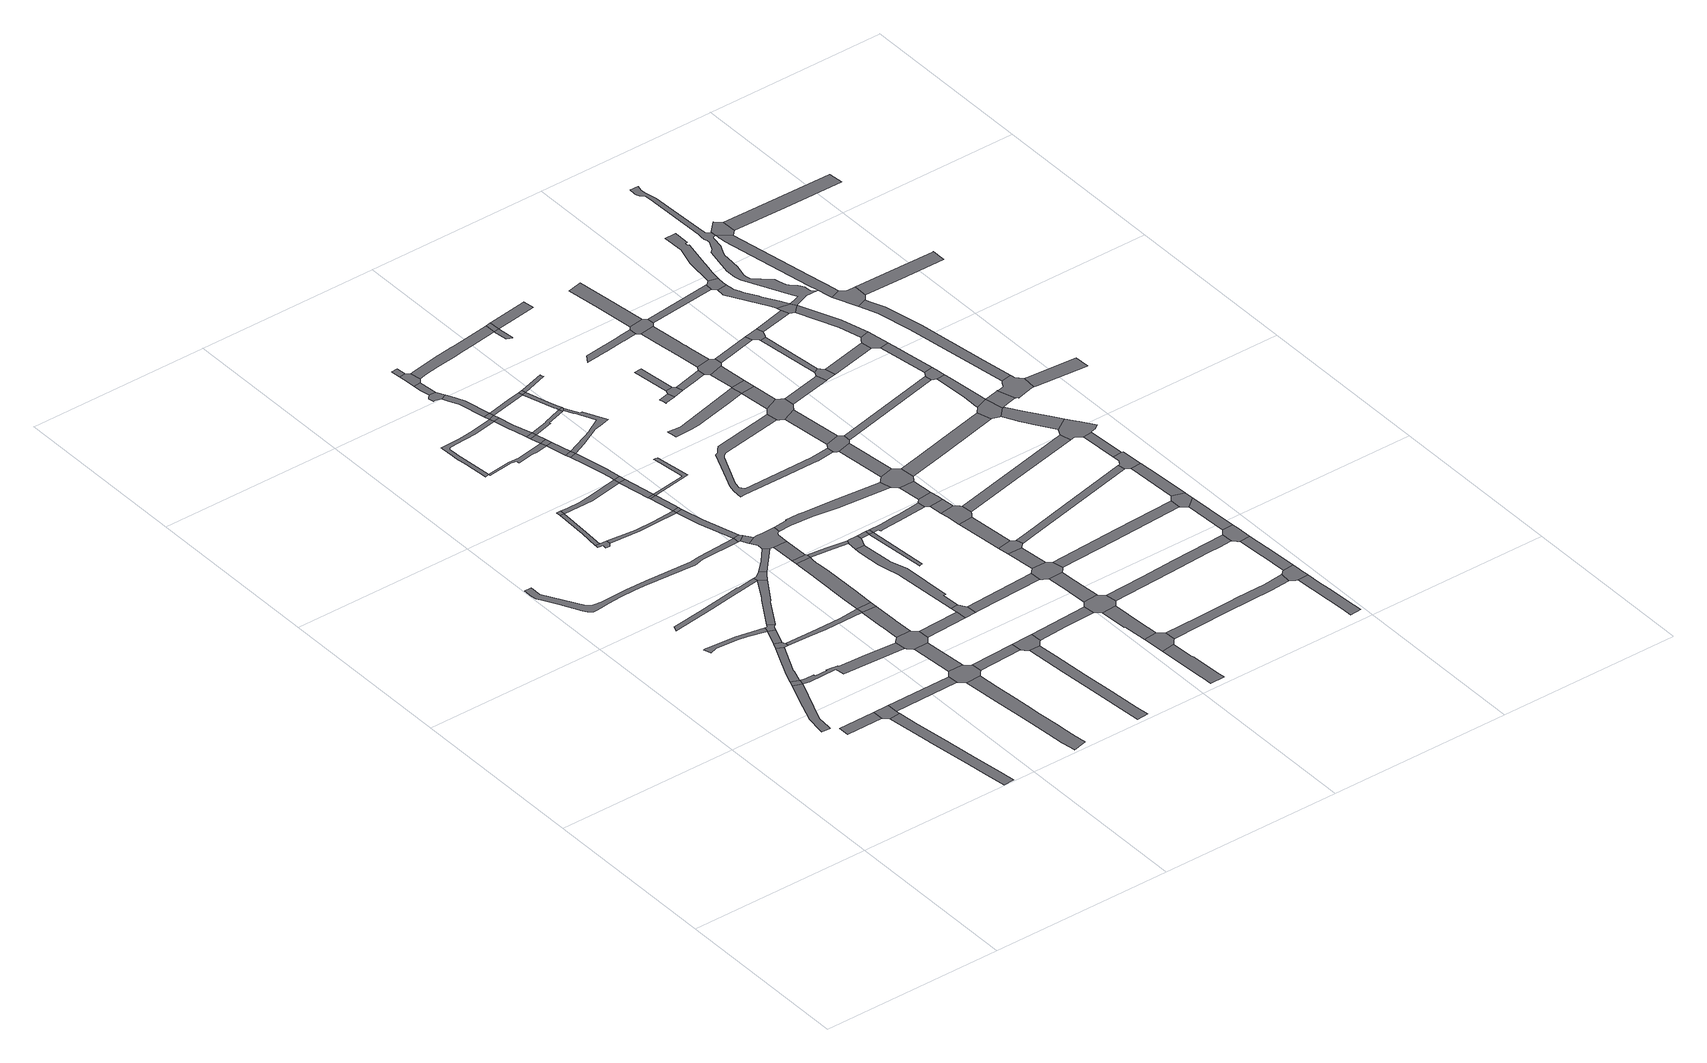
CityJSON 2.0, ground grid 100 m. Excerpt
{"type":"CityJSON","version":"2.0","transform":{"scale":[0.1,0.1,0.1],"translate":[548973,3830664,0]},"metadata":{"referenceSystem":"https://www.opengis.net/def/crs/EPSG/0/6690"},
"CityObjects":{
"road1":{"type":"Road","attributes":{"RoadStructureAttribute.sectionType":"1"},"geometry":[{"type":"MultiSurface","lod":"1","boundaries":[[[0,1,2,3,4,5,6,7,8]]]}]},
"road2":{"type":"Road","attributes":{"RoadStructureAttribute.sectionType":"1"},"geometry":[{"type":"MultiSurface","lod":"1","boundaries":[[[9,10,11,12]]]}]},
"road3":{"type":"Road","attributes":{"RoadStructureAttribute.sectionType":"1"},"geometry":[{"type":"MultiSurface","lod":"1","boundaries":[[[13,14,15,16,17,18,19,20,21,22,23,24,25]]]}]},
"road4":{"type":"Road","geometry":[{"type":"MultiSurface","lod":"1","boundaries":[[[26,27,0,8,28]]]}]},
"road5":{"type":"Road","geometry":[{"type":"MultiSurface","lod":"1","boundaries":[[[12,11,18,17,29,30]]]}]},
"road6":{"type":"Road","attributes":{"RoadStructureAttribute.sectionType":"1"},"geometry":[{"type":"MultiSurface","lod":"1","boundaries":[[[31,32,33,34,35,26,28,36,37,38,39,40]]]}]},
"road7":{"type":"Road","attributes":{"RoadStructureAttribute.sectionType":"1"},"geometry":[{"type":"MultiSurface","lod":"1","boundaries":[[[41,42,43,44,45,46,47,48,49,50]]]}]},
"road8":{"type":"Road","geometry":[{"type":"MultiSurface","lod":"1","boundaries":[[[51,52,31,40,53,54,55,56]]]}]},
"road9":{"type":"Road","attributes":{"RoadStructureAttribute.sectionType":"1"},"geometry":[{"type":"MultiSurface","lod":"1","boundaries":[[[49,51,56,57]]]}]},
"road10":{"type":"Road","attributes":{"RoadStructureAttribute.sectionType":"1"},"geometry":[{"type":"MultiSurface","lod":"1","boundaries":[[[58,59,60,61,62,63,64,65,66,67,28,8,68,69,70,71,72,73]]]}]},
"road11":{"type":"Road","attributes":{"RoadStructureAttribute.sectionType":"1"},"geometry":[{"type":"MultiSurface","lod":"1","boundaries":[[[74,75,30,29,76,77]]]}]},
"road12":{"type":"Road","attributes":{"RoadStructureAttribute.sectionType":"1"},"geometry":[{"type":"MultiSurface","lod":"1","boundaries":[[[78,79,80,81,82,83,84,85,86]]]}]},
"road13":{"type":"Road","geometry":[{"type":"MultiSurface","lod":"1","boundaries":[[[87,88,50,49,57,89,90]]]}]},
"road14":{"type":"Road","attributes":{"RoadStructureAttribute.sectionType":"1"},"geometry":[{"type":"MultiSurface","lod":"1","boundaries":[[[91,92,93,94,95,96,97,98,99,100,101,102,103,104,105,106,107,108,109,110,111,112,113,114,115,116,117,118,119,120,121,122,123]]]}]},
"road15":{"type":"Road","geometry":[{"type":"MultiSurface","lod":"1","boundaries":[[[124,125,126,127,128,129,130,131,132,133]]]}]},
"road16":{"type":"Road","attributes":{"RoadStructureAttribute.sectionType":"1"},"geometry":[{"type":"MultiSurface","lod":"1","boundaries":[[[134,135,136,137,138,124,133]]]}]},
"road17":{"type":"Road","attributes":{"RoadStructureAttribute.sectionType":"1"},"geometry":[{"type":"MultiSurface","lod":"1","boundaries":[[[139,140,141,142,143,144,145,146,147,148,149,150,151,152,153,154,155,156,157,158]]]}]},
"road18":{"type":"Road","attributes":{"RoadStructureAttribute.sectionType":"1"},"geometry":[{"type":"MultiSurface","lod":"1","boundaries":[[[159,160,161,54,53,162,163,164,165]]]}]},
"road19":{"type":"Road","attributes":{"RoadStructureAttribute.sectionType":"1"},"geometry":[{"type":"MultiSurface","lod":"1","boundaries":[[[86,166,167,168,169,87,90,170,171,172,173]]]}]},
"road20":{"type":"Road","geometry":[{"type":"MultiSurface","lod":"1","boundaries":[[[174,137,136,175]]]}]},
"road21":{"type":"Road","geometry":[{"type":"MultiSurface","lod":"1","boundaries":[[[176,177,178,74,77,179,149,148,180,181,182,183,184,185,186]]]}]},
"road22":{"type":"Road","attributes":{"RoadStructureAttribute.sectionType":"1"},"geometry":[{"type":"MultiSurface","lod":"1","boundaries":[[[187,188,189,176,186]]]}]},
"road23":{"type":"Road","attributes":{"RoadStructureAttribute.sectionType":"1"},"geometry":[{"type":"MultiSurface","lod":"1","boundaries":[[[190,191,132,131,192,193,194,195,196]]]}]},
"road24":{"type":"Road","geometry":[{"type":"MultiSurface","lod":"1","boundaries":[[[197,198,199,73,72,200,201,188,187,202,203,204]]]}]},
"road25":{"type":"Road","geometry":[{"type":"MultiSurface","lod":"1","boundaries":[[[205,206,78,86,173,207,208,209,210]]]}]},
"road26":{"type":"Road","attributes":{"RoadStructureAttribute.sectionType":"1"},"geometry":[{"type":"MultiSurface","lod":"1","boundaries":[[[165,211,212,213,198,197,214,215,216]]]}]},
"road27":{"type":"Road","attributes":{"RoadStructureAttribute.sectionType":"1"},"geometry":[{"type":"MultiSurface","lod":"1","boundaries":[[[217,218,219,220,221,175,136,222,223]]]}]},
"road28":{"type":"Road","attributes":{"RoadStructureAttribute.sectionType":"1"},"geometry":[{"type":"MultiSurface","lod":"1","boundaries":[[[224,225,226,227,228,229,230,231,232,233,234,235,236,237,238,239,240,241,242,243]]]}]},
"road29":{"type":"Road","geometry":[{"type":"MultiSurface","lod":"1","boundaries":[[[244,159,165,216]]]}]},
"road30":{"type":"Road","attributes":{"RoadStructureAttribute.sectionType":"1"},"geometry":[{"type":"MultiSurface","lod":"1","boundaries":[[[245,246,247,236,248,249,250,251,252,253,254]]]}]},
"road31":{"type":"Road","attributes":{"RoadStructureAttribute.sectionType":"1"},"geometry":[{"type":"MultiSurface","lod":"1","boundaries":[[[255,256,205,210,257]]]}]},
"road32":{"type":"Road","attributes":{"RoadStructureAttribute.sectionType":"1"},"geometry":[{"type":"MultiSurface","lod":"1","boundaries":[[[258,183,182,259]]]}]},
"road33":{"type":"Road","attributes":{"RoadStructureAttribute.sectionType":"1"},"geometry":[{"type":"MultiSurface","lod":"1","boundaries":[[[260,261,262,263,264,265,266,267,268,269,270,271,272,273,274,275,159,244]]]}]},
"road34":{"type":"Road","attributes":{"RoadStructureAttribute.sectionType":"1"},"geometry":[{"type":"MultiSurface","lod":"1","boundaries":[[[276,277,204,203,278]]]}]},
"road35":{"type":"Road","geometry":[{"type":"MultiSurface","lod":"1","boundaries":[[[279,110,109,280,281]]]}]},
"road36":{"type":"Road","attributes":{"RoadStructureAttribute.sectionType":"1"},"geometry":[{"type":"MultiSurface","lod":"1","boundaries":[[[282,283,195,284,110,279]]]}]},
"road37":{"type":"Road","geometry":[{"type":"MultiSurface","lod":"1","boundaries":[[[285,196,195,283]]]}]},
"road38":{"type":"Road","attributes":{"RoadStructureAttribute.sectionType":"1"},"geometry":[{"type":"MultiSurface","lod":"1","boundaries":[[[281,280,286,287]]]}]},
"road39":{"type":"Road","attributes":{"RoadStructureAttribute.sectionType":"1"},"geometry":[{"type":"MultiSurface","lod":"1","boundaries":[[[288,289,290,291,292,293,294,295,296,297,298]]]}]},
"road40":{"type":"Road","attributes":{"RoadStructureAttribute.sectionType":"1"},"geometry":[{"type":"MultiSurface","lod":"1","boundaries":[[[299,300,301,302,303,196,285]]]}]},
"road41":{"type":"Road","geometry":[{"type":"MultiSurface","lod":"1","boundaries":[[[304,305,302,301]]]}]},
"road42":{"type":"Road","geometry":[{"type":"MultiSurface","lod":"1","boundaries":[[[306,307,308,268,267,309]]]}]},
"road43":{"type":"Road","attributes":{"RoadStructureAttribute.sectionType":"1"},"geometry":[{"type":"MultiSurface","lod":"1","boundaries":[[[310,311,312,223,313,305,304]]]}]},
"road44":{"type":"Road","attributes":{"RoadStructureAttribute.sectionType":"1"},"geometry":[{"type":"MultiSurface","lod":"1","boundaries":[[[314,315,316,308,307]]]}]},
"road45":{"type":"Road","geometry":[{"type":"MultiSurface","lod":"1","boundaries":[[[317,217,223,312]]]}]},
"road46":{"type":"Road","geometry":[{"type":"MultiSurface","lod":"1","boundaries":[[[318,319,320,321,287,286,322,323,255,257,324,325,315,314,326,327,328]]]}]},
"road47":{"type":"Road","attributes":{"RoadStructureAttribute.sectionType":"1"},"geometry":[{"type":"MultiSurface","lod":"1","boundaries":[[[329,330,331,332,333,334,335,217,317]]]}]},
"road48":{"type":"Road","geometry":[{"type":"MultiSurface","lod":"1","boundaries":[[[336,337,332,331]]]}]},
"road49":{"type":"Road","attributes":{"RoadStructureAttribute.sectionType":"1"},"geometry":[{"type":"MultiSurface","lod":"1","boundaries":[[[338,254,337,336]]]}]},
"road50":{"type":"Road","geometry":[{"type":"MultiSurface","lod":"1","boundaries":[[[339,245,254,338]]]}]},
"road51":{"type":"Road","geometry":[{"type":"MultiSurface","lod":"1","boundaries":[[[340,341,342,343,344,345,346,347,348,349,350,351]]]}]},
"road52":{"type":"Road","attributes":{"RoadStructureAttribute.sectionType":"1"},"geometry":[{"type":"MultiSurface","lod":"1","boundaries":[[[352,353,245,339]]]}]},
"road53":{"type":"Road","geometry":[{"type":"MultiSurface","lod":"1","boundaries":[[[354,355,353,352]]]}]},
"road54":{"type":"Road","geometry":[{"type":"MultiSurface","lod":"1","boundaries":[[[356,357,258,259,358,359,293,292,360,361,362]]]}]},
"road55":{"type":"Road","attributes":{"RoadStructureAttribute.sectionType":"1"},"geometry":[{"type":"MultiSurface","lod":"1","boundaries":[[[363,364,365,366,243,367,368,369,355,354]]]}]},
"road56":{"type":"Road","geometry":[{"type":"MultiSurface","lod":"1","boundaries":[[[370,224,243,366]]]}]},
"road57":{"type":"Road","geometry":[{"type":"MultiSurface","lod":"1","boundaries":[[[371,372,224,370]]]}]},
"road58":{"type":"Road","attributes":{"RoadStructureAttribute.sectionType":"1"},"geometry":[{"type":"MultiSurface","lod":"1","boundaries":[[[373,374,375,340,351]]]}]},
"road59":{"type":"Road","attributes":{"RoadStructureAttribute.sectionType":"1"},"geometry":[{"type":"MultiSurface","lod":"1","boundaries":[[[376,377,378,350,349,379,380,372,371]]]}]},
"road60":{"type":"Road","geometry":[{"type":"MultiSurface","lod":"1","boundaries":[[[381,382,383,384,374,373,385,386,387,388]]]}]},
"road61":{"type":"Road","geometry":[{"type":"MultiSurface","lod":"1","boundaries":[[[389,390,276,278,391,392]]]}]},
"road62":{"type":"Road","attributes":{"RoadStructureAttribute.sectionType":"1"},"geometry":[{"type":"MultiSurface","lod":"1","boundaries":[[[393,394,383,382]]]}]},
"road63":{"type":"Road","attributes":{"RoadStructureAttribute.sectionType":"1"},"geometry":[{"type":"MultiSurface","lod":"1","boundaries":[[[395,309,267,396,397,398]]]}]},
"road64":{"type":"Road","attributes":{"RoadStructureAttribute.sectionType":"1"},"geometry":[{"type":"MultiSurface","lod":"1","boundaries":[[[399,400,401,402,403,404,405,304,301]]]}]},
"road65":{"type":"Road","attributes":{"RoadStructureAttribute.sectionType":"1"},"geometry":[{"type":"MultiSurface","lod":"1","boundaries":[[[406,407,408,409,410,411,390,389,412,413,414,415,416]]]}]},
"road66":{"type":"Road","attributes":{"RoadStructureAttribute.sectionType":"1"},"geometry":[{"type":"MultiSurface","lod":"1","boundaries":[[[417,418,419,420,354,352,421,422,423]]]}]},
"road67":{"type":"Road","attributes":{"RoadStructureAttribute.sectionType":"1"},"geometry":[{"type":"MultiSurface","lod":"1","boundaries":[[[424,425,371,370,426]]]}]},
"road68":{"type":"Road","attributes":{"RoadStructureAttribute.sectionType":"1"},"geometry":[{"type":"MultiSurface","lod":"1","boundaries":[[[427,428,429,430,431,432,433,434,435,436,437,438,439,440,336,331]]]}]},
"road69":{"type":"Road","geometry":[{"type":"MultiSurface","lod":"1","boundaries":[[[441,442,398,397,406,416,443]]]}]},
"road70":{"type":"Road","attributes":{"RoadStructureAttribute.sectionType":"1"},"geometry":[{"type":"MultiSurface","lod":"1","boundaries":[[[444,356,362,445,446,447]]]}]},
"road71":{"type":"Road","geometry":[{"type":"MultiSurface","lod":"1","boundaries":[[[448,417,423,435,434]]]}]},
"road72":{"type":"Road","attributes":{"RoadStructureAttribute.sectionType":"1"},"geometry":[{"type":"MultiSurface","lod":"1","boundaries":[[[449,450,451,426,452,453,417,448]]]}]},
"road73":{"type":"Road","geometry":[{"type":"MultiSurface","lod":"1","boundaries":[[[454,424,426,451]]]}]},
"road74":{"type":"Road","attributes":{"RoadStructureAttribute.sectionType":"1"},"geometry":[{"type":"MultiSurface","lod":"1","boundaries":[[[455,456,457,458,459,460]]]}]},
"road75":{"type":"Road","attributes":{"RoadStructureAttribute.sectionType":"1"},"geometry":[{"type":"MultiSurface","lod":"1","boundaries":[[[461,441,443,455]]]}]},
"road76":{"type":"Road","attributes":{"RoadStructureAttribute.sectionType":"1"},"geometry":[{"type":"MultiSurface","lod":"1","boundaries":[[[462,392,391,463,464]]]}]},
"road77":{"type":"Road","geometry":[{"type":"MultiSurface","lod":"1","boundaries":[[[465,461,455,460]]]}]},
"road78":{"type":"Road","attributes":{"RoadStructureAttribute.sectionType":"1"},"geometry":[{"type":"MultiSurface","lod":"1","boundaries":[[[466,467,468,469,470,471,472,473,474,475,476,477]]]}]},
"road79":{"type":"Road","attributes":{"RoadStructureAttribute.sectionType":"1"},"geometry":[{"type":"MultiSurface","lod":"1","boundaries":[[[478,479,480,481,482,483,484,388,387,485,486,487,488,489,490,491,492]]]}]},
"road80":{"type":"Road","geometry":[{"type":"MultiSurface","lod":"1","boundaries":[[[493,494,495,496,454,451]]]}]},
"road81":{"type":"Road","attributes":{"RoadStructureAttribute.sectionType":"1"},"geometry":[{"type":"MultiSurface","lod":"1","boundaries":[[[497,498,499,500,501,502,318,328,503,504,505,506,507]]]}]},
"road82":{"type":"Road","geometry":[{"type":"MultiSurface","lod":"1","boundaries":[[[508,509,510,511,512,471,470,513,514,515,516]]]}]},
"road83":{"type":"Road","attributes":{"RoadStructureAttribute.sectionType":"1"},"geometry":[{"type":"MultiSurface","lod":"1","boundaries":[[[517,518,519,520,521,522,523,511,510]]]}]},
"road84":{"type":"Road","geometry":[{"type":"MultiSurface","lod":"1","boundaries":[[[524,525,526,527,444,447,520,519,528,529,530]]]}]},
"road85":{"type":"Road","attributes":{"RoadStructureAttribute.sectionType":"1"},"geometry":[{"type":"MultiSurface","lod":"1","boundaries":[[[531,532,533,534,465,460,535,536,537,538,539,540]]]}]},
"road86":{"type":"Road","attributes":{"RoadStructureAttribute.sectionType":"1"},"geometry":[{"type":"MultiSurface","lod":"1","boundaries":[[[541,542,543,544,545,546,526,525]]]}]},
"road87":{"type":"Road","attributes":{"RoadStructureAttribute.sectionType":"1"},"geometry":[{"type":"MultiSurface","lod":"1","boundaries":[[[547,548,549,550,551,552,553,554,555,556,557,558,559,560,561,562,563,564,565,566,567,568,569,570,571,572,573,574,575,576,577,578,579,580,581,582]]]}]},
"road88":{"type":"Road","geometry":[{"type":"MultiSurface","lod":"1","boundaries":[[[583,584,462,464,585,586,544,543,587,588,589,590,591]]]}]},
"road89":{"type":"Road","attributes":{"RoadStructureAttribute.sectionType":"1"},"geometry":[{"type":"MultiSurface","lod":"1","boundaries":[[[592,583,591,593]]]}]},
"road90":{"type":"Road","geometry":[{"type":"MultiSurface","lod":"1","boundaries":[[[594,595,596,597,598,492]]]}]},
"road91":{"type":"Road","geometry":[{"type":"MultiSurface","lod":"1","boundaries":[[[599,600,601,592,593,602,603,604,605]]]}]},
"road92":{"type":"Road","geometry":[{"type":"MultiSurface","lod":"1","boundaries":[[[606,478,492,598]]]}]},
"road93":{"type":"Road","attributes":{"RoadStructureAttribute.sectionType":"1"},"geometry":[{"type":"MultiSurface","lod":"1","boundaries":[[[607,608,609,610,601,600]]]}]},
"road94":{"type":"Road","geometry":[{"type":"MultiSurface","lod":"1","boundaries":[[[611,612,613,614,615,616]]]}]},
"road95":{"type":"Road","attributes":{"RoadStructureAttribute.sectionType":"1"},"geometry":[{"type":"MultiSurface","lod":"1","boundaries":[[[617,618,619,620,621,622,623,624,625]]]}]},
"road96":{"type":"Road","geometry":[{"type":"MultiSurface","lod":"1","boundaries":[[[626,627,628,629,630,609,608,631,632,633]]]}]},
"road97":{"type":"Road","attributes":{"RoadStructureAttribute.sectionType":"1"},"geometry":[{"type":"MultiSurface","lod":"1","boundaries":[[[634,635,629,628]]]}]},
"road98":{"type":"Road","geometry":[{"type":"MultiSurface","lod":"1","boundaries":[[[636,637,638,531,540,635,634]]]}]},
"road99":{"type":"Road","geometry":[{"type":"MultiSurface","lod":"1","boundaries":[[[639,640,611,616,641,642]]]}]},
"road100":{"type":"Road","attributes":{"RoadStructureAttribute.sectionType":"1"},"geometry":[{"type":"MultiSurface","lod":"1","boundaries":[[[643,644,638,637,645]]]}]},
"road101":{"type":"Road","attributes":{"RoadStructureAttribute.sectionType":"1"},"geometry":[{"type":"MultiSurface","lod":"1","boundaries":[[[646,647,640,639]]]}]},
"road102":{"type":"Road","geometry":[{"type":"MultiSurface","lod":"1","boundaries":[[[648,649,650,651,652,653,507,506,654,655,643,645,656,657,658]]]}]},
"road103":{"type":"Road","attributes":{"RoadStructureAttribute.sectionType":"1"},"geometry":[{"type":"MultiSurface","lod":"1","boundaries":[[[659,660,661,662,606,598,663,664]]]}]},
"road104":{"type":"Road","attributes":{"RoadStructureAttribute.sectionType":"1"},"geometry":[{"type":"MultiSurface","lod":"1","boundaries":[[[665,666,667,651,650]]]}]},
"road105":{"type":"Road","geometry":[{"type":"MultiSurface","lod":"1","boundaries":[[[668,669,670,568,567,671,672,667,666,673,674]]]}]},
"road106":{"type":"Road","attributes":{"RoadStructureAttribute.sectionType":"1"},"geometry":[{"type":"MultiSurface","lod":"1","boundaries":[[[675,676,677,678,679,680,516,515,681,682,683,684]]]}]},
"road107":{"type":"Road","attributes":{"RoadStructureAttribute.sectionType":"1"},"geometry":[{"type":"MultiSurface","lod":"1","boundaries":[[[685,686,687,642,641,688,689]]]}]},
"road108":{"type":"Road","attributes":{"RoadStructureAttribute.sectionType":"1"},"geometry":[{"type":"MultiSurface","lod":"1","boundaries":[[[690,691,692,693,694,695,696,697,698,699,700,701,702,703,704,705]]]}]},
"road109":{"type":"Road","attributes":{"RoadStructureAttribute.sectionType":"1"},"geometry":[{"type":"MultiSurface","lod":"1","boundaries":[[[706,707,670,669]]]}]},
"road110":{"type":"Road","geometry":[{"type":"MultiSurface","lod":"1","boundaries":[[[708,709,710,711,712,547,582,713,707,706,714,715,716]]]}]},
"road111":{"type":"Road","attributes":{"RoadStructureAttribute.sectionType":"1"},"geometry":[{"type":"MultiSurface","lod":"1","boundaries":[[[717,625,711,710]]]}]},
"road112":{"type":"Road","attributes":{"RoadStructureAttribute.sectionType":"1"},"geometry":[{"type":"MultiSurface","lod":"1","boundaries":[[[718,719,720,530,529,721,722,723,724]]]}]},
"road113":{"type":"Road","geometry":[{"type":"MultiSurface","lod":"1","boundaries":[[[725,726,617,625,717]]]}]},
"road114":{"type":"Road","attributes":{"RoadStructureAttribute.sectionType":"1"},"geometry":[{"type":"MultiSurface","lod":"1","boundaries":[[[727,728,729,726,725]]]}]},
"road115":{"type":"Road","geometry":[{"type":"MultiSurface","lod":"1","boundaries":[[[730,731,732,685,689,729,728,733,734]]]}]},
"road116":{"type":"Road","attributes":{"RoadStructureAttribute.sectionType":"1"},"geometry":[{"type":"MultiSurface","lod":"1","boundaries":[[[735,736,589,588,737,738]]]}]},
"road117":{"type":"Road","attributes":{"RoadStructureAttribute.sectionType":"1"},"geometry":[{"type":"MultiSurface","lod":"1","boundaries":[[[739,740,741,742,743,744,745,746,747,748,749,750,751,732,731]]]}]},
"road118":{"type":"Road","geometry":[{"type":"MultiSurface","lod":"1","boundaries":[[[752,753,690,705,745,744,754,755]]]}]},
"road119":{"type":"Road","attributes":{"RoadStructureAttribute.sectionType":"1"},"geometry":[{"type":"MultiSurface","lod":"1","boundaries":[[[756,757,758,605,604,759,760,761]]]}]},
"road120":{"type":"Road","attributes":{"RoadStructureAttribute.sectionType":"1"},"geometry":[{"type":"MultiSurface","lod":"1","boundaries":[[[762,763,716,715,764,765]]]}]},
"road121":{"type":"Road","attributes":{"RoadStructureAttribute.sectionType":"1"},"geometry":[{"type":"MultiSurface","lod":"1","boundaries":[[[766,767,768,769,753,752]]]}]},
"road122":{"type":"Road","attributes":{"RoadStructureAttribute.sectionType":"1"},"geometry":[{"type":"MultiSurface","lod":"1","boundaries":[[[770,771,772,773,658,657,774,775,776,777,778]]]}]},
"road123":{"type":"Road","attributes":{"RoadStructureAttribute.sectionType":"1"},"geometry":[{"type":"MultiSurface","lod":"1","boundaries":[[[779,780,633,632,781,782]]]}]},
"road124":{"type":"Road","attributes":{"RoadStructureAttribute.sectionType":"1"},"geometry":[{"type":"MultiSurface","lod":"1","boundaries":[[[783,734,733,784]]]}]},
"road125":{"type":"Road","attributes":{"RoadStructureAttribute.sectionType":"1"},"geometry":[{"type":"MultiSurface","lod":"1","boundaries":[[[785,786,787,788,789,790,791,792]]]}]},
"road126":{"type":"Road","attributes":{"RoadStructureAttribute.sectionType":"1"},"geometry":[{"type":"MultiSurface","lod":"1","boundaries":[[[793,794,674,673,795,796]]]}]},
"road127":{"type":"Road","geometry":[{"type":"MultiSurface","lod":"1","boundaries":[[[797,798,799,800,801,802,675,684,803,804,789,788]]]}]},
"road128":{"type":"Road","geometry":[{"type":"MultiSurface","lod":"1","boundaries":[[[805,806,807,808,809,810,762,765,811,812,813,814]]]}]},
"road129":{"type":"Road","attributes":{"RoadStructureAttribute.sectionType":"1"},"geometry":[{"type":"MultiSurface","lod":"1","boundaries":[[[815,816,808,807]]]}]},
"road130":{"type":"Road","attributes":{"RoadStructureAttribute.sectionType":"1"},"geometry":[{"type":"MultiSurface","lod":"1","boundaries":[[[817,818,819,820,821,800,799]]]}]},
"road131":{"type":"Road","attributes":{"RoadStructureAttribute.sectionType":"1"},"geometry":[{"type":"MultiSurface","lod":"1","boundaries":[[[822,755,754,823,824]]]}]},
"road132":{"type":"Road","geometry":[{"type":"MultiSurface","lod":"1","boundaries":[[[825,783,784,826,816,815,827,828]]]}]},
"road133":{"type":"Road","geometry":[{"type":"MultiSurface","lod":"1","boundaries":[[[829,830,831,832,833,718,724,834,835,819,818]]]}]},
"road134":{"type":"Road","attributes":{"RoadStructureAttribute.sectionType":"1"},"geometry":[{"type":"MultiSurface","lod":"1","boundaries":[[[836,837,838,839,831,830]]]}]},
"road135":{"type":"Road","geometry":[{"type":"MultiSurface","lod":"1","boundaries":[[[840,735,738,841,842,839,838,843]]]}]},
"road136":{"type":"Road","attributes":{"RoadStructureAttribute.sectionType":"1"},"geometry":[{"type":"MultiSurface","lod":"1","boundaries":[[[844,845,814,813,846]]]}]},
"road137":{"type":"Road","attributes":{"RoadStructureAttribute.sectionType":"1"},"geometry":[{"type":"MultiSurface","lod":"1","boundaries":[[[847,825,828,848]]]}]},
"road138":{"type":"Road","attributes":{"RoadStructureAttribute.sectionType":"1"},"geometry":[{"type":"MultiSurface","lod":"1","boundaries":[[[849,850,851,840,843]]]}]},
"road139":{"type":"Road","geometry":[{"type":"MultiSurface","lod":"1","boundaries":[[[852,853,854,770,778,855,856,857,858]]]}]},
"road140":{"type":"Road","geometry":[{"type":"MultiSurface","lod":"1","boundaries":[[[859,860,861,862,863,864,756,761,851,850]]]}]},
"road141":{"type":"Road","attributes":{"RoadStructureAttribute.sectionType":"1"},"geometry":[{"type":"MultiSurface","lod":"1","boundaries":[[[865,866,867,868,869,870,853,852]]]}]},
"road142":{"type":"Road","attributes":{"RoadStructureAttribute.sectionType":"1"},"geometry":[{"type":"MultiSurface","lod":"1","boundaries":[[[871,872,873,874,875,876,858,857,877,878,879,880,881,882]]]}]},
"road143":{"type":"Road","geometry":[{"type":"MultiSurface","lod":"1","boundaries":[[[883,884,822,824,885,886,887,888]]]}]},
"road144":{"type":"Road","geometry":[{"type":"MultiSurface","lod":"1","boundaries":[[[889,890,891,892,793,796,868,867]]]}]},
"road145":{"type":"Road","attributes":{"RoadStructureAttribute.sectionType":"1"},"geometry":[{"type":"MultiSurface","lod":"1","boundaries":[[[893,894,862,861]]]}]},
"road146":{"type":"Road","attributes":{"RoadStructureAttribute.sectionType":"1"},"geometry":[{"type":"MultiSurface","lod":"1","boundaries":[[[895,896,897,898,899,900,901,902,903,904,886,885,905,906,907,908,909,910]]]}]},
"road147":{"type":"Road","attributes":{"RoadStructureAttribute.sectionType":"1"},"geometry":[{"type":"MultiSurface","lod":"1","boundaries":[[[911,912,913,852,858,914,915,916]]]}]},
"road148":{"type":"Road","geometry":[{"type":"MultiSurface","lod":"1","boundaries":[[[909,917,847,848,918,919,910]]]}]},
"road149":{"type":"Road","attributes":{"RoadStructureAttribute.sectionType":"1"},"geometry":[{"type":"MultiSurface","lod":"1","boundaries":[[[920,921,922,923,891,890]]]}]},
"road150":{"type":"Road","geometry":[{"type":"MultiSurface","lod":"1","boundaries":[[[924,925,882,881,926,927,779,782,928,929,930,894,893,931,932,933,934]]]}]},
"road151":{"type":"Road","geometry":[{"type":"MultiSurface","lod":"1","boundaries":[[[935,936,937,938,939,844,846,940,941,923,922]]]}]},
"road152":{"type":"Road","attributes":{"RoadStructureAttribute.sectionType":"1"},"geometry":[{"type":"MultiSurface","lod":"1","boundaries":[[[942,943,919,918,944,937,936]]]}]},
"road153":{"type":"Road","attributes":{"RoadStructureAttribute.sectionType":"1"},"geometry":[{"type":"MultiSurface","lod":"1","boundaries":[[[945,946,947,883,888,948,949,950,951,952,953,954,955,956,957,958]]]}]},
"road154":{"type":"Road","geometry":[{"type":"MultiSurface","lod":"1","boundaries":[[[959,960,961,962,963,964,965,966,916,915,967,968,969,970,971,972,973,974,975,976]]]}]},
"road155":{"type":"Road","attributes":{"RoadStructureAttribute.sectionType":"1"},"geometry":[{"type":"MultiSurface","lod":"1","boundaries":[[[977,978,979,980,981,982,983,984,985,986,963,962]]]}]},
"road156":{"type":"Road","geometry":[{"type":"MultiSurface","lod":"1","boundaries":[[[987,988,989,990,991,984,983,992,993,994,995]]]}]},
"road157":{"type":"Road","attributes":{"RoadStructureAttribute.sectionType":"1"},"geometry":[{"type":"MultiSurface","lod":"1","boundaries":[[[996,997,998,999,1000,1001,1002,1003,1004,1005,1006,1007,1008,1009,1010,1011,1012,1013,1014,1015,1016,1017,1018,1019,910,919,1020,1021,1022,1023,1024,1025,1026,1027,1028,1029,1030,1031,1032,1033,1034,1035,1036,1037,1038,1039,1040,1041,1042,1043,1044,1045,1046,1047,1048,1049,1050,1051,1052,1053,1054,1055,1056,1057]]]}]},
"road158":{"type":"Road","attributes":{"RoadStructureAttribute.sectionType":"1"},"geometry":[{"type":"MultiSurface","lod":"1","boundaries":[[[1058,1059,1060,1061,1062,1063,1064,1065,1066,1067,991,990,1068,1069,1070,1071]]]}]},
"road159":{"type":"Road","attributes":{"RoadStructureAttribute.sectionType":"1"},"geometry":[{"type":"MultiSurface","lod":"1","boundaries":[[[1072,976,975,1073,1074,1075,1076]]]}]},
"road160":{"type":"Road","geometry":[{"type":"MultiSurface","lod":"1","boundaries":[[[1077,1078,1079,1080,1081,1058,1071,1082,1083,1084]]]}]},
"road161":{"type":"Road","attributes":{"RoadStructureAttribute.sectionType":"1"},"geometry":[{"type":"MultiSurface","lod":"1","boundaries":[[[1085,1086,995,994,1087,1088,1089,1090]]]}]},
"road162":{"type":"Road","attributes":{"RoadStructureAttribute.sectionType":"1"},"geometry":[{"type":"MultiSurface","lod":"1","boundaries":[[[1091,1084,1083,1092,1093,1094]]]}]}
},
"vertices":[
[529,1222,0],[489,1117,0],[433,966,0],[417,875,0],[416,855,0],[465,852,0],[466,870,0],[472,945,0],[577,1203,0],
[499,823,0],[499,764,0],[702,765,0],[701,825,0],
[876,93,0],[852,272,0],[827,462,0],[805,626,0],[790,743,0],[730,736,0],[763,481,0],[763,479,0],[764,472,0],[793,264,0],[817,92,0],[829,2,0],[889,7,0],
[541,1253,0],[536,1238,0],[584,1236,0],
[787,766,0],[787,826,0],
[650,1500,0],[608,1408,0],[572,1330,0],[571,1329,0],[566,1317,0],[585,1239,0],[606,1306,0],[609,1315,0],[612,1322,0],[686,1483,0],
[556,1688,0],[398,1699,0],[395,1699,0],[380,1700,0],[393,1659,0],[432,1671,0],[550,1665,0],[608,1656,0],[704,1630,0],[710,1661,0],
[665,1536,0],[654,1509,0],[710,1483,0],[711,1503,0],[705,1513,0],[701,1521,0],
[740,1615,0],
[928,1203,0],[794,1210,0],[793,1216,0],[773,1218,0],[768,1218,0],[732,1222,0],[732,1218,0],[663,1219,0],[662,1229,0],[617,1229,0],[613,1196,0],[768,1199,0],[771,1181,0],[777,1151,0],[1122,1131,0],[1117,1192,0],
[1148,830,0],[890,827,0],[1150,771,0],[1151,771,0],
[909,1998,0],[807,1984,0],[801,1985,0],[556,1949,0],[381,1925,0],[369,1895,0],[608,1928,0],[719,1945,0],[912,1973,0],
[731,1671,0],[724,1658,0],[749,1637,0],[764,1652,0],
[7,2576,0],[7,2523,0],[12,2496,0],[24,2474,0],[63,2402,0],[68,2393,0],[125,2287,0],[137,2265,0],[150,2255,0],[160,2250,0],[184,2252,0],[207,2254,0],[255,2258,0],[332,2264,0],[412,2265,0],[470,2263,0],[760,2246,0],[812,2261,0],[1028,2266,0],[1027,2302,0],[817,2289,0],[757,2279,0],[499,2291,0],[442,2293,0],[389,2295,0],[237,2288,0],[200,2294,0],[192,2295,0],[169,2305,0],[162,2313,0],[103,2413,0],[45,2511,0],[47,2576,0],
[487,2655,0],[487,2644,0],[486,2635,0],[502,2633,0],[514,2632,0],[512,2611,0],[536,2609,0],[549,2628,0],[551,2650,0],[511,2653,0],
[513,2708,0],[517,2789,0],[525,2940,0],[503,2940,0],[496,2763,0],
[1327,93,0],[1327,97,0],[1318,189,0],[1316,212,0],[1303,340,0],[1299,389,0],[1299,392,0],[1289,504,0],[1277,629,0],[1266,744,0],[1185,741,0],[1207,516,0],[1219,385,0],[1227,304,0],[1237,191,0],[1246,96,0],[1247,90,0],[1256,21,0],[1256,15,0],[1334,36,0],
[1141,1512,0],[1033,1502,0],[898,1502,0],[832,1479,0],[926,1473,0],[1033,1474,0],[1142,1476,0],
[908,1965,0],[843,1855,0],[834,1841,0],[814,1808,0],[855,1805,0],[861,1810,0],[877,1834,0],[951,1948,0],
[504,2968,0],[527,2967,0],
[1175,863,0],[1157,841,0],[1149,831,0],[1164,759,0],[1284,764,0],[1293,774,0],[1295,776,0],[1290,835,0],[1289,835,0],[1277,844,0],[1256,863,0],
[1235,1101,0],[1154,1100,0],[1155,1097,0],
[817,2638,0],[712,2636,0],[565,2626,0],[720,2615,0],[805,2619,0],[944,2624,0],[939,2645,0],
[1227,1223,0],[1148,1222,0],[1125,1200,0],[1130,1124,0],[1143,1111,0],[1238,1105,0],[1263,1134,0],[1258,1195,0],
[959,2023,0],[930,2001,0],[957,1957,0],[969,1976,0],[979,1991,0],[986,1999,0],
[1142,1473,0],[1145,1336,0],[1145,1334,0],[1225,1331,0],[1225,1336,0],[1223,1474,0],
[874,3007,0],[691,2973,0],[690,2973,0],[637,2964,0],[567,2964,0],[697,2939,0],[878,2974,0],
[708,3736,0],[591,3714,0],[558,3710,0],[501,3703,0],[460,3703,0],[398,3700,0],[392,3700,0],[392,3689,0],[396,3619,0],[397,3587,0],[403,3526,0],[416,3392,0],[439,3400,0],[420,3587,0],[418,3619,0],[416,3666,0],[425,3677,0],[470,3680,0],[587,3688,0],[714,3711,0],
[1222,1513,0],
[780,3442,0],[630,3414,0],[570,3415,0],[441,3390,0],[577,3405,0],[604,3399,0],[607,3384,0],[694,3398,0],[720,3397,0],[789,3409,0],
[1082,2155,0],[1019,2081,0],[1110,2135,0],
[1537,848,0],[1540,789,0],
[1221,1592,0],[1222,1612,0],[1217,1838,0],[1215,1902,0],[1212,1903,0],[1215,1943,0],[1216,1956,0],[1216,1964,0],[1135,1962,0],[1135,1942,0],[1137,1837,0],[1137,1836,0],[1137,1834,0],[1139,1603,0],[1142,1528,0],[1142,1512,0],
[1490,1207,0],[1480,1206,0],[1493,1147,0],
[1063,2310,0],[1040,2266,0],[1075,2293,0],
[1003,2509,0],[979,2631,0],[971,2492,0],
[975,2652,0],
[1061,2227,0],[1106,2252,0],
[1690,101,0],[1675,271,0],[1659,450,0],[1642,654,0],[1632,761,0],[1571,760,0],[1591,528,0],[1608,333,0],[1630,100,0],[1637,25,0],[1698,29,0],
[969,2681,0],[951,2785,0],[950,2790,0],[915,2784,0],[935,2674,0],
[946,2805,0],[912,2798,0],
[1215,1989,0],[1212,1996,0],[1134,1995,0],[1217,1989,0],
[945,2809,0],[922,2931,0],[915,2979,0],[899,2868,0],
[1210,2132,0],[1132,2131,0],[1134,2013,0],
[911,3012,0],
[1231,2255,0],[1188,2252,0],[1165,2252,0],[1135,2252,0],[1083,2188,0],[1082,2159,0],[1112,2137,0],[1114,2137,0],[1209,2197,0],[1216,2210,0],[1229,2215,0],
[907,3041,0],[899,3096,0],[859,3279,0],[821,3270,0],[841,3184,0],[862,3090,0],[871,3037,0],
[852,3307,0],[814,3298,0],
[825,3418,0],
[817,3451,0],
[605,4063,0],[604,4061,0],[589,4044,0],[584,4039,0],[588,4008,0],[600,4009,0],[612,4009,0],[618,4007,0],[619,4006,0],[631,4000,0],[663,4016,0],[642,4060,0],
[803,3508,0],[765,3500,0],
[797,3531,0],[760,3522,0],
[1656,854,0],[1620,852,0],[1555,775,0],[1560,770,0],[1641,771,0],[1651,784,0],[1660,794,0],
[780,3591,0],[774,3610,0],[767,3638,0],[749,3719,0],[722,3675,0],[734,3624,0],[743,3590,0],
[742,3751,0],
[737,3775,0],[701,3768,0],
[629,4162,0],[591,4159,0],[594,4110,0],
[708,3922,0],[688,3967,0],[675,3991,0],[644,3973,0],[672,3916,0],
[628,4253,0],[618,4260,0],[583,4257,0],[588,4203,0],[630,4163,0],[638,4173,0],[649,4186,0],[639,4245,0],
[1529,1248,0],[1487,1244,0],[1558,1151,0],[1554,1210,0],
[613,4313,0],[578,4310,0],
[1322,1977,0],[1311,1954,0],[1425,1940,0],[1434,1961,0],
[1166,2825,0],[1139,3017,0],[1128,3018,0],[1117,3019,0],[1117,3017,0],[1139,2842,0],[1140,2834,0],
[1424,1885,0],[1423,1850,0],[1427,1780,0],[1430,1728,0],[1443,1668,0],[1458,1608,0],[1522,1349,0],[1536,1349,0],[1520,1618,0],[1490,1706,0],[1474,1884,0],
[1009,3597,0],[999,3593,0],[900,3560,0],[900,3558,0],[912,3536,0],[911,3545,0],[1015,3578,0],
[944,3819,0],[884,3807,0],[949,3795,0],
[934,3314,0],[1047,3371,0],[1102,3385,0],[1143,3396,0],[1138,3407,0],[1084,3520,0],[1071,3516,0],[1034,3593,0],[1025,3581,0],[1045,3534,0],[1048,3535,0],[1099,3427,0],[1018,3381,0],[1019,3379,0],
[1494,1963,0],[1443,1962,0],[1495,1936,0],
[1982,873,0],[1821,803,0],[1987,812,0],[1989,812,0],
[1031,3603,0],
[1024,3625,0],[1007,3679,0],[970,3800,0],[1001,3625,0],[1004,3618,0],
[965,3824,0],
[1546,1938,0],[1578,1601,0],[1578,1599,0],[1587,1602,0],[1596,1604,0],[1567,1938,0],
[1546,1965,0],
[1950,1231,0],[1581,1152,0],[1954,1171,0],
[1566,1965,0],
[2155,72,0],[2153,105,0],[2142,249,0],[2135,264,0],[2128,384,0],[2056,373,0],[2066,232,0],[2070,163,0],[2073,104,0],[2074,88,0],[2076,37,0],[2158,40,0],
[1149,4326,0],[1014,4307,0],[927,4293,0],[914,4291,0],[802,4275,0],[715,4261,0],[656,4249,0],[683,4195,0],[735,4204,0],[771,4210,0],[893,4227,0],[918,4231,0],[1003,4244,0],[1143,4265,0],[1148,4265,0],
[1113,3848,0],[1110,3857,0],[1107,3866,0],[976,3826,0],
[1563,2252,0],[1417,2264,0],[1386,2268,0],[1309,2267,0],[1309,2261,0],[1303,2260,0],[1300,2219,0],[1425,2212,0],[1560,2192,0],[1851,2167,0],[1837,2229,0],
[2143,488,0],[2124,503,0],[2121,505,0],[2047,499,0],[2049,477,0],[2132,389,0],[2149,408,0],[2158,418,0],[2155,478,0],
[2112,635,0],[2107,700,0],[2102,789,0],[2021,783,0],[2031,632,0],[2036,632,0],[2036,629,0],
[2109,890,0],[2089,910,0],[2007,903,0],[1984,874,0],[2119,810,0],[2127,820,0],[2118,880,0],
[1876,1991,0],[1756,1979,0],[1717,1975,0],[1641,1967,0],[1598,1939,0],[1602,1931,0],[1605,1925,0],[1619,1927,0],[1721,1936,0],[1881,1950,0],
[2080,1011,0],[2075,1060,0],[2068,1148,0],[1989,1145,0],[1998,1023,0],[2000,1004,0],
[1750,2971,0],[1416,2915,0],[1400,2898,0],[1395,2891,0],[1383,2878,0],[1382,2877,0],[1371,2872,0],[1367,2870,0],[1366,2868,0],[1293,2698,0],[1267,2639,0],[1258,2595,0],[1257,2591,0],[1255,2539,0],[1282,2539,0],[1534,2539,0],[1633,2539,0],[1710,2539,0],[1711,2539,0],[1713,2539,0],[1810,2550,0],[1808,2590,0],[1806,2590,0],[1704,2578,0],[1561,2579,0],[1309,2577,0],[1309,2578,0],[1299,2591,0],[1293,2600,0],[1299,2638,0],[1386,2831,0],[1391,2839,0],[1404,2848,0],[1408,2851,0],[1412,2853,0],[1759,2912,0],
[1977,1260,0],[1960,1242,0],[1965,1162,0],[1988,1146,0],[2086,1169,0],[2095,1179,0],[2082,1239,0],[2071,1248,0],[2057,1258,0],
[1960,1418,0],[2039,1417,0],
[1158,4187,0],[1173,4181,0],[1188,4175,0],[1187,4183,0],[1177,4270,0],
[2036,1489,0],[2030,1493,0],[1953,1481,0],[2042,1421,0],[2059,1439,0],[2064,1440,0],[2053,1478,0],
[1177,4331,0],
[2004,1747,0],[2004,1750,0],[1924,1743,0],[1940,1601,0],
[1485,3385,0],[1427,3371,0],[1431,3351,0],[1434,3331,0],[1435,3332,0],[1495,3346,0],
[1749,3238,0],[1371,3142,0],[1301,3149,0],[1309,3094,0],[1404,3097,0],[1451,3103,0],[1548,3124,0],[1653,3150,0],[1758,3173,0],
[2013,1853,0],[1991,1871,0],[1990,1872,0],[1912,1862,0],[1917,1820,0],[2020,1772,0],[2029,1785,0],[2022,1845,0],
[1982,1942,0],[1903,1934,0],
[1978,1980,0],[1974,2021,0],[1894,2012,0],
[1532,3411,0],[1493,3407,0],[1556,3361,0],[1547,3400,0],
[1882,2139,0],[1895,2013,0],[1962,2137,0],
[1508,3616,0],[1468,3611,0],
[1959,2267,0],[1945,2277,0],[1944,2278,0],[1868,2259,0],[1867,2259,0],[1846,2238,0],[1863,2156,0],[1881,2140,0],[1969,2146,0],[1988,2171,0],[1979,2251,0],
[1399,4365,0],[1399,4363,0],[1397,4363,0],[1183,4331,0],[1302,4288,0],[1408,4304,0],
[1912,2551,0],[1911,2557,0],[1835,2535,0],
[1925,2620,0],[1904,2636,0],[1825,2613,0],[1813,2548,0],[1826,2540,0],[1928,2578,0],[1928,2618,0],
[2863,506,0],[2754,496,0],[2715,496,0],[2583,493,0],[2550,491,0],[2355,484,0],[2309,424,0],[2488,431,0],[2754,438,0],[2859,447,0],
[1709,3440,0],[1706,3439,0],[1626,3420,0],[1636,3381,0],[1713,3400,0],
[1655,3887,0],[1654,3887,0],[1588,3879,0],[1578,3877,0],[1574,3877,0],[1420,3857,0],[1370,3851,0],[1357,3830,0],[1344,3808,0],[1359,3810,0],[1423,3818,0],[1425,3818,0],[1466,3823,0],[1579,3837,0],[1581,3838,0],[1657,3847,0],
[1869,2922,0],[1792,2888,0],
[1884,3021,0],[1876,3026,0],[1855,3040,0],[1776,3005,0],[1760,2984,0],[1770,2904,0],[1885,2946,0],[1893,2958,0],[1890,3017,0],
[1839,3182,0],
[2838,921,0],[2539,905,0],[2341,893,0],[2460,839,0],[2702,852,0],[2766,855,0],[2840,859,0],
[1831,3248,0],[1751,3239,0],
[1814,3399,0],[1814,3403,0],[1735,3379,0],
[1804,3478,0],[1803,3479,0],[1725,3465,0],[1830,3422,0],[1828,3464,0],
[2813,1279,0],[2478,1261,0],[2412,1196,0],[2815,1218,0],
[1787,3601,0],[1784,3632,0],[1782,3646,0],[1781,3652,0],[1780,3666,0],[1758,3842,0],[1678,3831,0],[1696,3687,0],[1702,3642,0],[1703,3634,0],[1703,3632,0],[1708,3600,0],[1725,3467,0],
[1750,3918,0],[1670,3906,0],[1775,3864,0],[1771,3903,0],
[2790,1650,0],[2479,1578,0],[2130,1496,0],[2139,1457,0],[2394,1516,0],[2799,1610,0],
[2118,3070,0],[2104,3066,0],[1898,2959,0],[2132,3011,0],
[1729,4095,0],[1701,4321,0],[1622,4304,0],[1644,4119,0],
[2528,2378,0],[2267,2317,0],[2098,2278,0],[2087,2276,0],[2105,2198,0],[2129,2203,0],[2130,2204,0],[2238,2229,0],[2551,2301,0],
[2727,2005,0],[2446,1941,0],[2384,1865,0],[2741,1944,0],
[2045,3514,0],[2054,3474,0],
[2982,113,0],[2969,286,0],[2963,357,0],[2959,429,0],[2898,425,0],[2920,113,0],[2922,60,0],[2985,63,0],
[2514,2755,0],[2214,2685,0],[1930,2578,0],[2519,2716,0],
[2957,456,0],[2955,486,0],[2952,532,0],[2892,528,0],[2882,521,0],[2879,518,0],[2876,438,0],[2888,431,0],
[2165,3101,0],[2161,3104,0],[2156,3110,0],[2128,3097,0],[2127,3094,0],[2126,3090,0],[2160,3018,0],[2162,3018,0],[2194,3025,0],[2181,3085,0],
[2117,3452,0],[2084,3447,0],
[2943,659,0],[2932,835,0],[2873,831,0],[2882,685,0],[2882,683,0],
[2152,3946,0],[1897,3877,0],[2150,3905,0],
[2126,3532,0],[2082,3461,0],[2120,3459,0],[2135,3493,0],
[2927,919,0],[2924,956,0],[2863,952,0],[2852,938,0],[2846,931,0],[2850,851,0],[2862,840,0],
[2917,1075,0],[2914,1116,0],[2906,1235,0],[2851,1191,0],
[2840,1310,0],[2827,1209,0],[2839,1200,0],[2903,1287,0],
[2443,3143,0],[2182,3085,0],[2451,3083,0],
[2304,3573,0],[2319,3534,0],
[2891,1480,0],[2884,1597,0],[2823,1594,0],
[2625,2439,0],[2556,2412,0],[2532,2383,0],[2556,2302,0],[2592,2290,0],[2597,2289,0],[2644,2340,0],
[2881,1652,0],[2876,1719,0],[2867,1721,0],[2815,1718,0],[2818,1676,0],[2801,1652,0],
[2618,2497,0],[2596,2677,0],[2592,2708,0],[2544,2703,0],[2557,2509,0],[2556,2424,0],
[2784,2144,0],[2710,2252,0],[2656,2331,0],[2655,2332,0],[2654,2334,0],[2649,2333,0],[2625,2237,0],[2641,2208,0],[2654,2185,0],[2684,2137,0],[2745,2043,0],[2818,2094,0],
[2178,3966,0],[2158,3946,0],[2171,3884,0],[2226,3890,0],[2226,3916,0],[2228,3953,0],
[2586,2767,0],[2582,2789,0],[2531,2781,0],[2517,2756,0],
[2853,1931,0],[2803,1925,0],
[2368,3593,0],[2361,3606,0],[2342,3638,0],[2296,3717,0],[2291,3727,0],[2252,3794,0],[2243,3815,0],[2233,3841,0],[2231,3850,0],[2229,3866,0],[2165,3836,0],[2228,3727,0],[2281,3637,0],[2299,3606,0],[2302,3600,0],[2369,3590,0],
[2710,2459,0],[2707,2458,0],[2630,2440,0],[2696,2352,0],[2738,2362,0],[2711,2457,0],
[2298,3598,0],[2347,3522,0],[2387,3562,0],
[2561,2931,0],[2550,3005,0],[2540,3067,0],[2488,3059,0],
[2860,2033,0],[2851,2047,0],[2737,2027,0],[2732,2015,0],[2755,1947,0],[2769,1950,0],[2800,1928,0],[2853,1934,0],[2872,1938,0],[2883,1941,0],[2911,1961,0],
[2524,3164,0],[2518,3191,0],[2467,3179,0],[2452,3157,0],[2451,3155,0],[2463,3075,0],[2472,3069,0],
[2480,3344,0],[2389,3559,0],[2436,3303,0],
[2226,4351,0],[2229,4236,0],[2199,4127,0],[2230,3980,0],[2234,4007,0],[2239,4029,0],[2249,4076,0],[2251,4085,0],[2285,4244,0],[2275,4245,0],[2277,4265,0],[2288,4266,0],[2289,4333,0],[2289,4351,0],
[2848,2475,0],[2840,2484,0],[2837,2487,0],[2832,2514,0],[2773,2504,0],[2766,2493,0],[2754,2473,0],[2750,2466,0],[2739,2361,0],[2743,2361,0],[2742,2365,0],[2752,2353,0],[2753,2351,0],[2760,2353,0],[2782,2359,0],[2847,2377,0],[2860,2376,0],[2867,2456,0],
[2804,2684,0],[2774,2898,0],[2771,2921,0],[2748,3078,0],[2703,3298,0],[2669,3381,0],[2663,3399,0],[2607,3377,0],[2645,3278,0],[2683,3089,0],
[2645,3507,0],[2642,3509,0],[2621,3523,0],[2609,3531,0],[2555,3510,0],[2670,3407,0],[2686,3428,0],[2687,3430,0],[2688,3507,0],
[2333,4751,0],[2330,4716,0],[2332,4701,0],[2340,4689,0],[2353,4676,0],[2358,4666,0],[2361,4641,0],[2369,4281,0],[2367,4255,0],[2365,4234,0],[2372,4221,0],[2370,4201,0],[2360,4179,0],[2346,4151,0],[2329,4134,0],[2307,4028,0],[2297,3976,0],[2295,3946,0],[2295,3913,0],[2303,3878,0],[2420,3639,0],[2434,3612,0],[2417,3607,0],[2373,3591,0],[2463,3591,0],[2464,3592,0],[2535,3592,0],[2516,3601,0],[2508,3615,0],[2505,3639,0],[2503,3653,0],[2487,3683,0],[2465,3698,0],[2455,3710,0],[2447,3722,0],[2437,3762,0],[2429,3785,0],[2419,3795,0],[2381,3827,0],[2353,3849,0],[2343,3864,0],[2338,3886,0],[2338,3901,0],[2343,3919,0],[2355,3969,0],[2359,4014,0],[2364,4081,0],[2383,4124,0],[2395,4147,0],[2405,4209,0],[2405,4217,0],[2410,4222,0],[2425,4226,0],[2424,4258,0],[2412,4264,0],[2402,4269,0],[2399,4287,0],[2392,4502,0],[2386,4624,0],[2373,4689,0],[2372,4724,0],[2379,4750,0],
[2427,4224,0],[2428,4204,0],[2428,4201,0],[2429,4178,0],[2432,4164,0],[2471,3944,0],[2526,3645,0],[2527,3640,0],[2534,3608,0],[2550,3525,0],[2595,3609,0],[2589,3640,0],[2564,3776,0],[2491,4175,0],
[2883,2454,0],[2876,2374,0],[3155,2353,0],[3161,2353,0],[3156,2434,0],
[2494,4305,0],[2483,4316,0],[2426,4260,0],[2426,4245,0],[2427,4227,0],[2502,4187,0],[2519,4204,0],[2517,4284,0],
[3146,3501,0],[2865,3504,0],[2929,3426,0],[2967,3426,0],[3147,3423,0],[3147,3502,0],
[2778,4281,0],[2819,4200,0],[3147,4196,0],[3140,4277,0]
]}
